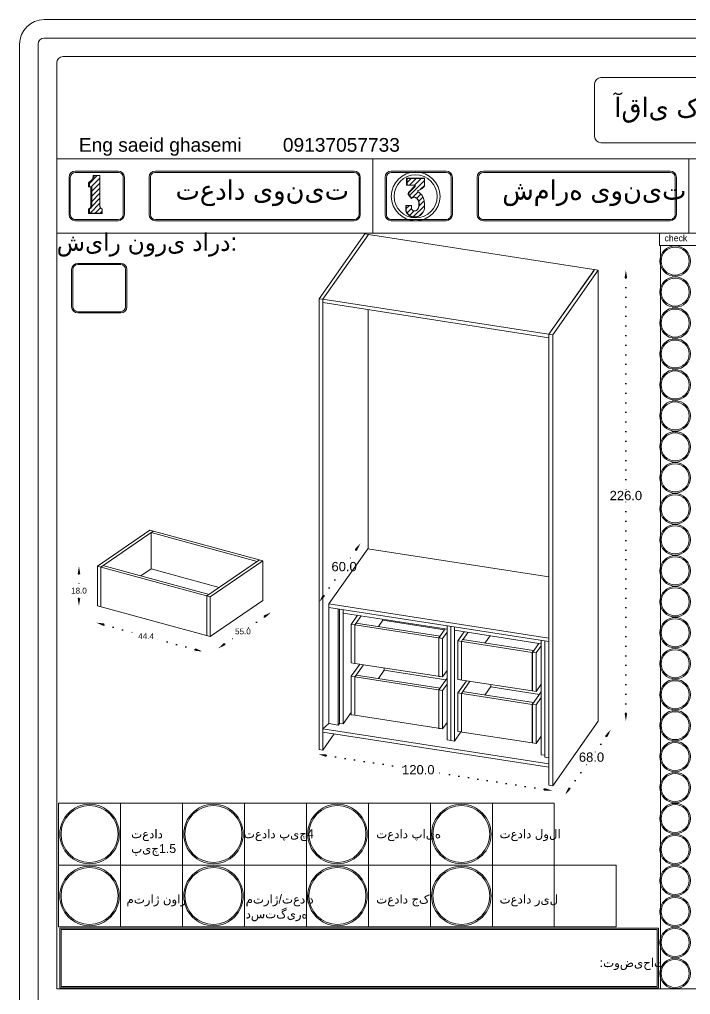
# Model space of a CAD drawing. Header units: inches. Extents: x 91 to 9019, y -381 to 2878.
# Drawn here: x 7640.2 to 7856.8, y 885.8 to 1200.6 of the extents above; entities that cross this region are included whole.
import ezdxf

# ---------------------------------------------------------------- set-up
doc = ezdxf.new("R2010")
doc.units = ezdxf.units.IN
doc.header["$MEASUREMENT"] = 0
doc.linetypes.add('ACAD_ISO07W100', pattern=[3, 0, -3])
doc.styles.get("Standard").update_dxf_attribs({"font": 'arial.ttf'})
doc.dimstyles.get("Standard").update_dxf_attribs({"dimtxt": 3, "dimasz": 2.5, "dimexe": 0.18, "dimexo": 0.0625, "dimgap": 0.09, "dimtad": 0, "dimtih": 1, "dimtoh": 1, "dimdec": 1, "dimzin": 0, "dimdsep": 46, "dimtxsty": 'Standard', "dimcen": 0.09, "dimse1": 1, "dimse2": 1, "dimadec": 0, "dimazin": 0, "dimtfac": 1, "dimtdec": 1, "dimtix": 1, "dimtofl": 0, "dimtmove": 0, "dimatfit": 3, "dimfxl": 1, "dimtolj": 1, "dimtzin": 0, "dimarcsym": 0})

# ---------------------------------------------------------------- blocks, each defined once
blk = doc.blocks.new('*D146')
at = {"color": 0, "linetype": 'ACAD_ISO07W100', "lineweight": -2, "transparency": 16777216}
for p, q in [((7829.641552575496, 969.188633257214), (7826.004700792562, 964.0253369177917)), ((7817.806369856524, 952.3860360504696), (7823.720132518775, 960.7818989914622))]:
    blk.add_line(p, q, dxfattribs=at)
at = {"color": 0, "transparency": 16777216}
for points in [[(7829.300906158542, 969.4285731032751), (7829.982198992449, 968.9486934111528), (7831.081191651861, 971.2325117589362)], [(7817.46572343957, 952.6259758965307), (7818.147016273478, 952.1460962044084), (7816.366730780159, 950.3421575487473)]]:
    blk.add_solid(points, dxfattribs=at)
at = {"layer": 'Defpoints', "color": 0, "transparency": 16777216}
for p in [(7827.040230782242, 974.0788282934395), (7812.32576991054, 953.1884740832506), (7816.366730780159, 950.3421575487473)]:
    blk.add_point(p, dxfattribs=at)
at = {"color": 0, "lineweight": 20, "transparency": 16777216, "insert": (7824.862416655669, 962.4036179546283), "char_height": 3, "attachment_point": 5}
blk.add_mtext('\\A1;68.0', dxfattribs=at)
blk = doc.blocks.new('*D147')
at = {"color": 0, "linetype": 'ACAD_ISO07W100', "lineweight": -2, "transparency": 16777216}
for p, q in [((7739.214867876146, 962.94807323072), (7763.960044854165, 959.1084504770088)), ((7809.61521189471, 952.0242975388796), (7773.970877050618, 957.5551045817974))]:
    blk.add_line(p, q, dxfattribs=at)
at = {"color": 0, "transparency": 16777216}
for points in [[(7739.278756056615, 963.3598127254338), (7739.150979695677, 962.5363337360056), (7736.744430907861, 963.3314023135333)], [(7809.679100075179, 952.4360370335935), (7809.551323714241, 951.6125580441653), (7812.085648862995, 951.6409684560665)]]:
    blk.add_solid(points, dxfattribs=at)
at = {"layer": 'Defpoints', "color": 0, "transparency": 16777216}
for p in [(7736.744430907861, 963.3314023135333), (7736.984551955406, 964.8789079407168), (7812.32576991054, 953.18847408325)]:
    blk.add_point(p, dxfattribs=at)
at = {"color": 0, "lineweight": 20, "transparency": 16777216, "insert": (7768.965460952392, 958.3317775294031), "char_height": 3, "attachment_point": 5}
blk.add_mtext('\\A1;120.0', dxfattribs=at)
blk = doc.blocks.new('*D148')
at = {"color": 0, "linetype": 'ACAD_ISO07W100', "lineweight": -2, "transparency": 16777216}
for p, q in [((7748.808267144133, 1029.31431962794), (7746.153046505195, 1025.544660641635)), ((7738.444530512333, 1014.600757842214), (7743.868478231408, 1022.301222715306))]:
    blk.add_line(p, q, dxfattribs=at)
at = {"color": 0, "transparency": 16777216}
for points in [[(7748.467620727179, 1029.554259474001), (7749.148913561088, 1029.074379781879), (7750.247906220498, 1031.358198129662)], [(7738.103884095378, 1014.840697688275), (7738.785176929287, 1014.360817996153), (7737.004891435967, 1012.556879340492)]]:
    blk.add_solid(points, dxfattribs=at)
at = {"layer": 'Defpoints', "color": 0, "transparency": 16777216}
for p in [(7752.640673685617, 1029.672813435544), (7737.004891435967, 1012.556879340492), (7739.397658901085, 1010.871494646374)]:
    blk.add_point(p, dxfattribs=at)
at = {"color": 0, "lineweight": 20, "transparency": 16777216, "insert": (7745.010762368302, 1023.92294167847), "char_height": 3, "attachment_point": 5}
blk.add_mtext('\\A1;60.0', dxfattribs=at)
blk = doc.blocks.new('*D149')
at = {"color": 0, "linetype": 'ACAD_ISO07W100', "lineweight": -2, "transparency": 16777216}
for p, q in [((7835.953020161778, 1117.147032619204), (7835.953020161778, 1048.484649419487)), ((7835.953020161778, 976.5788282934395), (7835.953020161778, 1045.241211493157))]:
    blk.add_line(p, q, dxfattribs=at)
at = {"color": 0, "transparency": 16777216}
for points in [[(7835.536353495111, 1117.147032619204), (7836.369686828445, 1117.147032619204), (7835.953020161778, 1119.647032619204)], [(7835.536353495111, 976.5788282934395), (7836.369686828445, 976.5788282934395), (7835.953020161778, 974.0788282934395)]]:
    blk.add_solid(points, dxfattribs=at)
at = {"layer": 'Defpoints', "color": 0, "transparency": 16777216}
for p in [(7827.040230782246, 1119.647032619204), (7835.953020161778, 1119.647032619204), (7827.040230782246, 974.0788282934395)]:
    blk.add_point(p, dxfattribs=at)
at = {"color": 0, "lineweight": 20, "transparency": 16777216, "insert": (7835.953020161776, 1046.862930456319), "char_height": 3, "attachment_point": 5}
blk.add_mtext('\\A1;226.0', dxfattribs=at)
blk = doc.blocks.new('*D144')
at = {"color": 0, "linetype": 'ACAD_ISO07W100', "lineweight": -2, "transparency": 16777216}
for p, q in [((7667.487551471318, 1005.164948445649), (7678.544012509883, 1002.16189350854)), ((7696.906013370502, 997.1745745872927), (7683.662194638124, 1000.77173963782))]:
    blk.add_line(p, q, dxfattribs=at)
at = {"color": 0, "transparency": 16777216}
for points in [[(7667.596765836249, 1005.567047107178), (7667.378337106386, 1004.762849784119), (7665.074959502141, 1005.820234635235)], [(7697.015227735434, 997.5766732488223), (7696.796799005571, 996.7724759257635), (7699.31860533968, 996.519288397707)]]:
    blk.add_solid(points, dxfattribs=at)
at = {"layer": 'Defpoints', "color": 0, "transparency": 16777216}
for p in [(7666.469354215678, 1010.954030435007, 7.738926908621245), (7700.713000053218, 1001.653084197479, 7.738926908620785), (7699.31860533968, 996.519288397707)]:
    blk.add_point(p, dxfattribs=at)
at = {"color": 0, "lineweight": 20, "transparency": 16777216, "insert": (7681.103103574003, 1001.46681657318), "char_height": 3, "attachment_point": 5}
blk.add_mtext('\\A1;{\\H0.625x;44.4}', dxfattribs=at)
blk = doc.blocks.new('*D145')
at = {"color": 0, "linetype": 'ACAD_ISO07W100', "lineweight": -2, "transparency": 16777216}
for p, q in [((7659.434108229874, 1021.567376111377), (7659.434108229874, 1017.218102051538)), ((7659.434108229874, 1013.744419908439), (7659.434108229874, 1015.123453347581))]:
    blk.add_line(p, q, dxfattribs=at)
at = {"color": 0, "transparency": 16777216}
for points in [[(7659.017441563207, 1021.567376111377), (7659.850774896541, 1021.567376111377), (7659.434108229874, 1024.067376111377)], [(7659.017441563207, 1013.744419908439), (7659.850774896541, 1013.744419908439), (7659.434108229874, 1011.244419908439)]]:
    blk.add_solid(points, dxfattribs=at)
at = {"layer": 'Defpoints', "color": 0, "transparency": 16777216}
for p in [(7665.400216299044, 1024.067376111377, 7.738926908621112), (7659.434108229874, 1011.244419908439), (7665.400216299044, 1011.244419908439, 7.738926908621218)]:
    blk.add_point(p, dxfattribs=at)
at = {"color": 0, "lineweight": 20, "transparency": 16777216, "insert": (7659.434108229872, 1016.170777699557), "char_height": 3, "attachment_point": 5}
blk.add_mtext('\\A1;{\\H0.625x;18.0}', dxfattribs=at)
blk = doc.blocks.new('*D150')
at = {"color": 0, "linetype": 'ACAD_ISO07W100', "lineweight": -2, "transparency": 16777216}
for p, q in [((7719.290254639893, 1007.747273856), (7713.883200323365, 1004.042828920872)), ((7706.460473632845, 998.9574199932249), (7710.825824788118, 1001.948180216916))]:
    blk.add_line(p, q, dxfattribs=at)
at = {"color": 0, "transparency": 16777216}
for points in [[(7719.054758350368, 1008.091007195569), (7719.525750929417, 1007.403540516432), (7721.352654677306, 1009.160251593149)], [(7706.22497734332, 999.3011533327935), (7706.695969922369, 998.6136866536563), (7704.398073595432, 997.5444422560768)]]:
    blk.add_solid(points, dxfattribs=at)
at = {"layer": 'Defpoints', "color": 0, "transparency": 16777216}
for p in [(7718.736719051732, 1012.978504061119, 7.738926908617035), (7701.782137969858, 1001.362694724047, 7.738926908621234), (7704.398073595432, 997.5444422560768)]:
    blk.add_point(p, dxfattribs=at)
at = {"color": 0, "lineweight": 20, "transparency": 16777216, "insert": (7712.354512555741, 1002.995504568895), "char_height": 3, "attachment_point": 5}
blk.add_mtext('\\A1;{\\H0.625x;55.0}', dxfattribs=at)

msp = doc.modelspace()

# ---------------------------------------------------------------- hatches: boundary and pattern name
at = {"lineweight": 20}
h = msp.add_hatch(dxfattribs=at)
h.set_pattern_fill('ANSI31', color=256, scale=9.218650827886592, angle=9.032775295356387e-13)
h.set_pattern_definition([(45.00000000000089, (6916.989172882735, 1689.214058360792), (-0.8148213142237116, 0.8148213142236859), [])])
h.paths.add_polyline_path([(7666.755488523238, 1139.463460818051), (7666.665003806011, 1139.50631448228), (7666.580235294849, 1139.559589430475), (7666.502377725901, 1139.622534800021), (7666.432528431778, 1139.694263432381), (7666.37167187564, 1139.773764376808), (7666.320665776071, 1139.859917138787), (7666.280229018303, 1139.951507472397), (7666.250931522172, 1140.047244494025), (7666.233186209611, 1140.145778876206), (7666.227243184891, 1140.245721865189), (7666.227243184891, 1150.171278074999), (7664.36458379235, 1150.171278074999), (7664.337109071366, 1149.939361329001), (7664.289617254446, 1149.710702708581), (7664.222466487463, 1149.487026576951), (7664.136163168609, 1149.270019723322), (7664.031358129541, 1149.061318642458), (7663.90884172732, 1148.862497193531), (7663.769537884145, 1148.67505473131), (7663.614497119881, 1148.500404799204), (7663.44488862986, 1148.339864469443), (7663.26199146772, 1148.194644410744), (7663.067184899803, 1148.06583975841), (7662.861938003804, 1147.954421855677), (7662.861938003804, 1146.548192001274), (7663.267405012717, 1146.548192001274), (7663.576106778775, 1146.526084305732), (7663.576106778775, 1140.285055612386), (7663.563161960745, 1140.188598231298), (7663.540147629803, 1140.094036424782), (7663.507318889282, 1140.002418367195), (7663.465039630748, 1139.914759602785), (7663.413778500431, 1139.832031788847), (7663.354103704511, 1139.755151925345), (7663.286676710795, 1139.684972190389), (7663.212244916656, 1139.622270494228), (7663.131633364475, 1139.567741856476), (7663.045735596421, 1139.521990702131), (7662.955503749956, 1139.485524161807), (7662.861938003804, 1139.458746450416), (7662.861938003804, 1138.030408900471), (7666.948442781551, 1138.030408900471), (7666.948442781551, 1139.411277886099), (7666.850414145592, 1139.431632421757)])
h = msp.add_hatch(dxfattribs=at)
h.set_pattern_fill('ANSI31', color=256, scale=9.218650827886592, angle=-1.272221872585407e-14)
h.set_pattern_definition([(44.99999999999999, (7056.355394322463, 1688.878731047378), (-0.8148213142236985, 0.814821314223699), [])])
h.paths.add_polyline_path([(7770.908326074509, 1149.256880147777), (7765.346157997666, 1149.256880147777), (7765.346157997666, 1147.102406476076), (7767.772090423915, 1147.102406476076), (7767.90376130208, 1147.064648743993), (7767.90376130208, 1146.699276843362), (7766.187490841762, 1144.966661330452), (7766.08061300865, 1144.84265921346), (7766.033867391651, 1144.775407852175), (7765.991890408276, 1144.705081248606), (7765.95488354222, 1144.632016960697), (7765.923024421309, 1144.5565656869), (7765.896465964907, 1144.479089582864), (7765.875335649925, 1144.399960523147), (7765.859734898938, 1144.319558316265), (7765.845394714167, 1144.156482397347), (7765.846724111282, 1144.074591427111), (7766.855227233852, 1142.899159973198), (7766.888160049818, 1142.930886521966), (7767.014289066036, 1143.022335504882), (7767.151901906635, 1143.095370779305), (7767.298328446815, 1143.148575229673), (7767.450727548095, 1143.180916521199), (7767.606142185395, 1143.191767130434), (7767.73943085769, 1143.192133390728), (7767.893330390702, 1143.181388561779), (7768.044243785512, 1143.149362558633), (7768.189242844453, 1143.096676787152), (7768.325514126697, 1143.024353518107), (7768.450413537924, 1142.933796051902), (7768.561517634112, 1142.826761490097), (7768.748993272878, 1142.595957306533), (7768.911411479653, 1142.346882995556), (7769.047005717423, 1142.082247606831), (7769.154301199314, 1141.804929439653), (7769.232130929061, 1141.517944737188), (7769.279648393821, 1141.224414880403), (7769.296336771237, 1140.927532438448), (7769.282014550646, 1140.630526444774), (7769.236837507276, 1140.336627276634), (7769.16129700795, 1140.049031519984), (7769.056214666772, 1139.770867201903), (7768.922733408835, 1139.505159768696), (7768.827765344916, 1139.308433140231), (7768.694942008889, 1139.135002286813), (7768.529762549507, 1138.992047588712), (7768.339065723013, 1138.885487653107), (7768.211680313311, 1138.842723490081), (7768.001310494726, 1138.776322782621), (7767.78185477541, 1138.753879481115), (7767.562399056093, 1138.776322782621), (7767.352029237506, 1138.842723490081), (7767.159455046122, 1138.950332482902), (7766.992649434259, 1139.094694535997), (7766.858518484086, 1139.269832774909), (7766.762615482173, 1139.468496130228), (7766.762615482173, 1140.575402830438), (7765.077268013984, 1140.575402830438), (7765.077268013984, 1138.774415967434), (7765.197475345391, 1138.493811060667), (7765.345877191335, 1138.227041856396), (7765.520902793699, 1137.976931971059), (7765.720699595448, 1137.746128690671), (7765.943152848981, 1137.537074950645), (7766.185907999677, 1137.351983478563), (7766.44639560765, 1137.192813373583), (7766.721858543965, 1137.061249370366), (7767.009381173452, 1136.958684007013), (7767.305920215215, 1136.886202885767), (7767.608336954217, 1136.844573182457), (7767.913430462985, 1136.834235526333), (7768.281033262449, 1136.864624560948), (7768.642762410093, 1136.936786429987), (7768.993886844918, 1137.049777327267), (7769.253164425628, 1137.167358983069), (7769.531633424495, 1137.3343513299), (7769.827122727526, 1137.561140734707), (7770.094785678552, 1137.820184952919), (7770.331121509779, 1138.108095941279), (7770.53303918129, 1138.42110810761), (7770.697897808805, 1138.755127561045), (7770.823541203833, 1139.105785656098), (7770.908326074509, 1139.468496130228), (7770.908326074509, 1141.353454127451), (7770.892785723904, 1141.716164219236), (7770.846278572858, 1142.076215879533), (7770.769145488847, 1142.430970161442), (7770.661951807727, 1142.777826944435), (7770.525483190178, 1143.114243991574), (7770.36073986332, 1143.437755582459), (7770.168929289691, 1143.745990585379), (7769.951457317321, 1144.036689836177), (7769.709917875781, 1144.307722696476), (7769.446081293693, 1144.557102669876), (7769.161881323368, 1144.783001961703), (7768.859400967643, 1144.983764875562), (7768.859400967643, 1145.352733775631), (7769.057635918241, 1145.418689839969), (7769.252371089123, 1145.494356948296), (7769.443131088109, 1145.579550380247), (7769.629450227304, 1145.67406215957), (7769.810873659943, 1145.777661561838), (7769.986958490784, 1145.890095677696), (7770.157274857303, 1146.011090030278), (7770.321406979091, 1146.140349245264), (7770.478954172865, 1146.277557771949), (7770.629531830628, 1146.422380653579), (7770.772772358584, 1146.574464345052), (7770.908326074509, 1146.733437576005)])

# ---------------------------------------------------------------- linework, layer by layer
for p, q in [((7754.24927591328, 1131.61825227313), (7754.24927591328, 1155.61825227313)), ((7856.24927591328, 1131.61825227313), (7856.24927591328, 1155.61825227313)), ((7856.24927591328, 1155.61825227313), (7856.24927591328, 1135.61825227313)), ((7656.24927591328, 1137.61825227313), (7656.24927591328, 1149.61825227313)), ((7672.095440757254, 1151.61825227313), (7658.24927591328, 1151.61825227313)), ((7674.095440757254, 1149.61825227313), (7674.095440757254, 1137.61825227313)), ((7682.095440757254, 1137.61825227313), (7682.095440757254, 1149.61825227313)), ((7748.24927591328, 1151.61825227313), (7684.095440757254, 1151.61825227313)), ((7750.24927591328, 1137.61825227313), (7750.24927591328, 1149.61825227313)), ((7765.189308123424, 1149.316219876494), (7765.189308123424, 1147.102406476076)), ((7765.346157997666, 1149.256880147777), (7765.346157997666, 1147.102406476076)), ((7787.957254274108, 1137.61825227313), (7787.957254274108, 1149.61825227313)), ((7850.24927591328, 1151.61825227313), (7789.957254274108, 1151.61825227313)), ((7852.24927591328, 1149.61825227313), (7852.24927591328, 1137.61825227313)), ((7662.861938003804, 1147.954421855677), (7662.861938003804, 1146.548192001274)), ((7765.189308123424, 1147.102406476076), (7765.346157997666, 1147.102406476076)), ((7765.346157997666, 1147.102406476076), (7767.772090423915, 1147.102406476076)), ((7767.772090423915, 1147.102406476076), (7767.90376130208, 1147.064648743993)), ((7767.90376130208, 1147.064648743993), (7767.90376130208, 1146.699276843362)), ((7662.861938003804, 1138.030408900471), (7666.948442781551, 1138.030408900471)), ((7768.211680313311, 1138.842723490081), (7768.001310494726, 1138.776322782621)), ((7658.24927591328, 1135.61825227313), (7672.095440757254, 1135.61825227313)), ((7748.24927591328, 1135.61825227313), (7684.095440757254, 1135.61825227313)), ((7850.24927591328, 1135.61825227313), (7789.957254274108, 1135.61825227313)), ((8060.24927591328, 1131.582094789916), (7652.24927591328, 1131.582094789916)), ((7846.854539071175, 1131.582094789916), (7846.854539071175, 1127.582094789916)), ((7846.854539071175, 1127.582094789916), (8060.24927591328, 1127.582094789916)), ((7847.120538889832, 887.5820947899119), (7847.120538889829, 1127.582094789916)), ((7718.736719051733, 1012.97850406112, 7.738926908617035), (7718.736719051733, 1025.801460264079, 7.738926908620225)), ((7757.512586275232, 1006.600309800956), (7757.512586275232, 1006.956829860104)), ((7812.32576991054, 953.1884740832502), (7811.1388680375, 953.3726415047313)), ((7652.854539071175, 947.5820947899147), (7812.854539071177, 947.5820947899147)), ((7652.854539071175, 947.5820947899147), (7652.854539071175, 907.5820947899119)), ((7672.854539071175, 947.5820947899147), (7672.854539071175, 907.5820947899119)), ((7692.854539071175, 947.5820947899147), (7692.854539071175, 907.5820947899119)), ((7712.854539071175, 947.5820947899147), (7712.854539071175, 907.5820947899119)), ((7732.854539071175, 947.5820947899147), (7732.854539071175, 907.5820947899119)), ((7752.854539071175, 947.5820947899147), (7752.854539071175, 907.5820947899128)), ((7772.854539071175, 947.5820947899147), (7772.854539071175, 907.5820947899128)), ((7792.854539071175, 947.5820947899147), (7792.854539071175, 907.5820947899128)), ((7812.854539071175, 947.5820947899147), (7812.854539071175, 907.5820947899128)), ((7652.854539071175, 927.5820947899128), (7812.854539071175, 927.5820947899138)), ((7812.854539071175, 927.5820947899138), (7832.854539071175, 927.5820947899138)), ((7832.854539071175, 927.5820947899138), (7832.854539071175, 907.5820947899128)), ((7652.854539071175, 907.5820947899119), (7832.854539071175, 907.5820947899128)), ((7846.854539071175, 887.5820947899128), (7958.854539071179, 887.5820947899128))]:
    msp.add_line(p, q, dxfattribs=at)
at = {"linetype": 'Continuous', "lineweight": 20, "extrusion": (4.440892098500626e-16, 0.8830105530860892, 0.4693531326608986)}
for p, q in [((7736.984551955406, 1110.447112266481), (7751.699012827108, 1131.337466476671)), ((7752.885914700148, 1131.153299055189), (7738.171453828445, 1110.262944845)), ((7752.640673685619, 1130.805126485019), (7738.171453828445, 1110.262944845)), ((7751.699012827108, 1131.337466476671), (7752.885914700148, 1131.153299055189)), ((7752.640673685619, 1130.805126485019), (7752.885914700148, 1131.153299055189)), ((7752.885914700148, 1131.153299055188), (7827.040230782242, 1119.647032619203)), ((7811.1388680375, 1098.940845830496), (7825.853328909203, 1119.831200040685)), ((7825.608087894676, 1119.483027470515), (7811.1388680375, 1098.940845830495)), ((7827.040230782242, 1119.647032619203), (7812.32576991054, 1098.756678409014)), ((7825.853328909203, 1119.831200040685), (7825.608087894676, 1119.483027470515)), ((7825.853328909203, 1119.831200040685), (7827.040230782242, 1119.647032619203)), ((7827.040230782242, 1119.647032619203), (7827.040230782242, 974.0788282934391)), ((7738.171453828445, 1110.262944845), (7736.984551955406, 1110.447112266481)), ((7736.984551955406, 1110.447112266481), (7736.984551955406, 964.878907940717)), ((7738.171453828445, 964.6947405192359), (7738.171453828443, 1110.262944845)), ((7812.32576991054, 1098.756678409015), (7738.171453828445, 1110.262944844999)), ((7738.171453828445, 1110.262944845), (7738.171453828445, 1109.159110120255)), ((7738.171453828443, 1109.159110120254), (7811.1388680375, 1097.837011105751)), ((7752.80792501653, 1029.646861630215), (7752.80792501653, 1106.888019965686)), ((7812.32576991054, 1098.756678409014), (7811.1388680375, 1098.940845830495)), ((7811.1388680375, 1098.940845830496), (7811.1388680375, 953.3726415047313)), ((7811.1388680375, 1098.940845830496), (7811.1388680375, 1097.83701110575)), ((7812.32576991054, 953.1884740832502), (7812.32576991054, 1098.756678409014)), ((7740.098558670159, 1011.866573200015), (7752.640673685617, 1029.672813435544)), ((7811.1388680375, 1020.595852770279), (7752.640673685617, 1029.672813435544)), ((7811.1388680375, 1013.459116564768), (7811.1388680375, 1013.944990069465)), ((7812.32576991054, 1013.76082264798), (7812.32576991054, 962.0185699255521)), ((7740.098558670159, 1011.866573200015), (7740.098558670159, 973.2258142286382)), ((7811.1388680375, 1000.843496318415), (7740.098558670159, 1011.866573200015)), ((7811.1388680375, 999.7396615936705), (7740.098558670159, 1010.76273847527)), ((7743.106727254331, 1010.295971454244), (7743.106727254331, 972.7590472076126)), ((7743.499112877576, 973.3161233198844), (7743.499112877577, 1010.235086346468)), ((7744.686014750615, 1010.050918924987), (7744.686014750616, 973.1319558984032)), ((7744.686014750617, 1008.947084200243), (7778.235646949886, 1003.741304856438)), ((7749.367840611514, 1008.220621620469), (7747.305754855561, 1005.293045664459)), ((7748.9095664533, 1005.700771612267), (7750.554742484554, 1008.036454198987)), ((7748.451008467984, 1005.11534065823), (7747.305754855561, 1005.293045664459)), ((7747.305754855561, 1005.293045664459), (7747.305754855561, 992.8749050110769)), ((7748.867918192684, 1005.707234027519), (7748.451008467984, 1005.11534065823)), ((7748.867918192684, 1005.707234027519), (7748.451008467984, 1005.11534065823)), ((7748.451008467984, 1005.115340658229), (7776.781464885144, 1000.719402606181)), ((7748.451008467984, 1005.11534065823), (7748.451008467984, 992.6972000048468)), ((7748.451008467984, 992.6972000048468), (7748.451008467984, 1005.11534065823)), ((7748.867918192684, 1005.707234027519), (7748.9095664533, 1005.700771612267)), ((7776.011472736804, 1001.495463396951), (7748.9095664533, 1005.700771612267)), ((7757.512586275232, 1006.600309800956), (7756.093789086322, 1004.586020858454)), ((7757.51258627523, 1006.600309800951), (7777.430269925711, 1003.509752339454)), ((7778.235646949886, 967.9521162378064), (7778.235646949885, 1004.845139581183)), ((7779.422548822926, 1004.660972159701), (7779.422548822926, 967.7679488163253)), ((7780.609450695964, 1004.47680473822), (7780.609450695963, 967.5837813948424)), ((7775.594563012104, 1003.79459257482), (7775.570587220078, 1003.760553761419)), ((7775.570587220076, 1000.869531214261), (7775.987496944776, 1001.46142458355)), ((7775.594563012104, 1000.903570027662), (7777.656648768056, 1003.831145983672)), ((7776.781464885144, 1000.719402606181), (7778.238111808563, 1002.787427418964)), ((7779.422548822926, 967.7679488163244), (7779.422548822926, 1003.557137434957)), ((7780.609450695964, 1003.372970013476), (7808.616701557294, 999.0271826395724)), ((7783.781818869968, 1002.880724715134), (7781.707745218, 999.9361293524212)), ((7783.311556815737, 1000.343855300228), (7784.968720743005, 1002.696557293653)), ((7792.111295115415, 1001.588268955091), (7790.454131188148, 999.23556696167)), ((7775.570587220078, 988.4513905608787), (7775.570587220076, 1000.869531214261)), ((7776.781464885144, 1000.719402606181), (7775.594563012104, 1000.903570027662)), ((7775.594563012104, 1000.903570027662), (7775.594563012104, 988.4854293742796)), ((7776.781464885144, 988.3012619527985), (7776.781464885144, 1000.719402606181)), ((7781.707745218, 999.9361293524239), (7805.758890070952, 996.2041971414628)), ((7782.852998830424, 999.7584243461915), (7781.707745218, 999.9361293524212)), ((7781.707745218, 999.9361293524212), (7781.707745217998, 987.5179886990386)), ((7783.269908555121, 1000.35031771548), (7782.852998830424, 999.7584243461915)), ((7783.269908555121, 1000.35031771548), (7782.852998830424, 999.7584243461915)), ((7782.852998830424, 999.7584243461915), (7782.852998830424, 987.3402836928085)), ((7782.852998830424, 987.3402836928085), (7782.852998830424, 999.7584243461915)), ((7806.175799795652, 996.7960905107511), (7783.269908555123, 1000.350317715483)), ((7783.269908555121, 1000.35031771548), (7783.311556815737, 1000.343855300228)), ((7805.782865862981, 996.2382359548637), (7807.83296372292, 999.1487925041733)), ((7808.616701557294, 998.392246682562), (7806.969767736018, 996.0540685333826)), ((7808.616701557295, 1000.131017364318), (7808.616701557294, 963.2120543376946)), ((7809.803603430333, 962.4099256961999), (7809.803603430333, 999.9468499428363)), ((7805.758890070952, 996.2041971414628), (7806.175799795652, 996.7960905107511)), ((7805.758890070954, 983.7860564880802), (7805.758890070952, 996.2041971414628)), ((7806.969767736018, 996.0540685333826), (7805.782865862981, 996.2382359548637)), ((7805.782865862981, 996.2382359548637), (7805.782865862981, 983.8200953014812)), ((7806.969767736018, 983.63592788), (7806.969767736018, 996.0540685333826)), ((7747.305754855561, 992.8749050110769), (7748.451008467984, 992.6972000048468)), ((7750.06970267651, 992.4460328735763), (7747.305754855561, 988.5220121770949)), ((7748.451008467984, 992.6972000048454), (7776.781464885144, 988.3012619527981)), ((7748.909566453298, 988.9297381249021), (7751.25660454955, 992.2618654520948)), ((7748.451008467984, 988.3443071708652), (7747.305754855561, 988.5220121770949)), ((7747.305754855561, 988.5220121770949), (7747.305754855561, 976.1038715237123)), ((7748.867918192684, 988.936200540154), (7748.451008467984, 988.3443071708652)), ((7748.867918192684, 988.936200540154), (7748.451008467984, 988.3443071708652)), ((7748.867918192684, 988.936200540154), (7748.909566453298, 988.9297381249021)), ((7776.011472736804, 984.7244299095869), (7748.909566453298, 988.9297381249021)), ((7757.958411579968, 990.4622215919148), (7756.093789086322, 987.814987371089)), ((7757.958411579968, 990.4622215919148), (7757.958411579968, 991.2219694437604)), ((7777.876095230449, 987.3716641304122), (7757.958411579968, 990.4622215919144)), ((7776.80544067717, 988.3353007661995), (7778.238111808563, 990.3692867655827)), ((7748.451008467984, 975.9261665174822), (7748.451008467984, 988.3443071708652)), ((7748.451008467984, 988.3443071708652), (7776.781464885144, 983.9483691188166)), ((7748.451008467984, 988.3443071708652), (7748.451008467984, 975.9261665174822)), ((7775.594563012104, 988.4854293742796), (7775.570587220078, 988.4513905608787)), ((7775.594563012104, 988.4854293742796), (7776.781464885144, 988.3012619527985)), ((7775.803017874454, 984.4284832249418), (7778.238111808563, 987.8856248261318)), ((7776.80544067717, 983.9824079322175), (7778.238111808563, 986.0163939316003)), ((7781.707745217998, 987.5179886990409), (7805.758890070954, 983.7860564880802)), ((7781.707745217998, 987.5179886990386), (7782.852998830424, 987.3402836928085)), ((7784.47169303895, 987.089116561538), (7781.707745217998, 983.1650958650566)), ((7782.166303203312, 983.7505268190948), (7784.513341299566, 987.0826541462875)), ((7785.616946651371, 986.9114115553111), (7782.852998830424, 982.987390858827)), ((7792.360401942409, 985.1053052798793), (7792.360401942409, 985.8650531317248)), ((7806.969767736018, 983.63592788), (7808.616701557294, 985.9741060291794)), ((7775.570587220078, 984.0984977268968), (7775.987496944776, 984.6903910961851)), ((7775.570587220076, 971.6803570735142), (7775.570587220078, 984.0984977268968)), ((7776.781464885144, 983.9483691188166), (7775.594563012104, 984.1325365402977)), ((7775.594563012104, 984.1325365402977), (7775.594563012104, 971.7143958869151)), ((7776.781464885144, 971.530228465434), (7776.781464885144, 983.9483691188166)), ((7781.707745217998, 983.1650958650598), (7805.758890070954, 979.4331636540983)), ((7782.852998830424, 982.987390858827), (7781.707745217998, 983.1650958650566)), ((7781.707745217998, 983.1650958650566), (7781.707745218, 970.746955211674)), ((7782.166303203314, 983.7505268190966), (7782.1246549427, 983.7569892343486)), ((7783.269908555121, 983.5792842281157), (7782.852998830424, 982.987390858827)), ((7782.852998830424, 970.569250205444), (7782.852998830424, 982.987390858827)), ((7782.852998830424, 982.987390858827), (7782.852998830424, 970.569250205444)), ((7806.175799795652, 980.025057023387), (7783.269908555123, 983.5792842281185)), ((7783.269908555121, 983.5792842281157), (7783.311556815735, 983.5728218128638)), ((7792.360401942409, 985.1708963933611), (7790.454131188146, 982.4645334743027)), ((7808.040422289299, 982.6722912442124), (7792.360401942409, 985.1053052798788)), ((7805.782865862981, 983.8200953014812), (7805.758890070954, 983.7860564880802)), ((7805.782865862981, 983.8200953014812), (7806.969767736018, 983.63592788)), ((7805.782865862981, 979.4672024674992), (7808.616701557294, 983.490444089728)), ((7805.758890070954, 979.4331636540983), (7806.175799795652, 980.0250570233866)), ((7805.758890070952, 967.0150230007157), (7805.758890070954, 979.4331636540983)), ((7806.969767736018, 979.2830350460181), (7805.782865862981, 979.4672024674992)), ((7805.782865862981, 979.4672024674992), (7805.782865862981, 967.0490618141166)), ((7808.616701557294, 981.6212131951975), (7806.969767736018, 979.2830350460181)), ((7806.969767736018, 966.8648943926355), (7806.969767736018, 979.2830350460181)), ((7744.686014750616, 973.1319558984028), (7747.305754855561, 976.8512426060934)), ((7747.305754855561, 976.1038715237123), (7748.451008467984, 975.9261665174822)), ((7748.451008467984, 975.9261665174809), (7776.781464885144, 971.5302284654331)), ((7740.098558670159, 973.2258142286382), (7738.171453828445, 971.5937075488928)), ((7743.106727254331, 972.7590472076126), (7740.098558670159, 973.2258142286382)), ((7743.499112877576, 973.3161233198844), (7743.106727254331, 972.7590472076126)), ((7744.686014750616, 973.1319558984023), (7743.499112877576, 973.3161233198844)), ((7776.80544067717, 971.5642672788349), (7778.238111808561, 973.5982532782177)), ((7827.040230782242, 974.0788282934391), (7812.32576991054, 953.1884740832502)), ((7811.1388680375, 960.2716085343877), (7738.171453828445, 971.5937075488923)), ((7738.171453828445, 971.5937075488928), (7738.171453828445, 970.4898728241478)), ((7738.171453828445, 970.4898728241469), (7811.1388680375, 959.1677738096432)), ((7738.171453828445, 964.6947405192359), (7741.85117761609, 969.9189029258532)), ((7775.594563012104, 971.7143958869151), (7775.570587220076, 971.6803570735142)), ((7775.594563012104, 971.7143958869151), (7776.781464885144, 971.530228465434)), ((7780.609450695963, 967.5837813948428), (7782.726175285567, 970.5889289723018)), ((7781.707745218, 970.7469552116759), (7805.758890070952, 967.0150230007157)), ((7781.707745218, 970.746955211674), (7782.852998830424, 970.569250205444)), ((7780.609450695963, 967.5837813948424), (7778.238111808561, 967.9517337742868)), ((7805.782865862981, 967.0490618141166), (7805.758890070952, 967.0150230007157)), ((7805.782865862981, 967.0490618141166), (7806.969767736018, 966.8648943926355)), ((7806.969767736018, 966.8648943926355), (7808.616701557294, 969.2030725418153)), ((7736.984551955406, 964.878907940717), (7738.171453828445, 964.6947405192359)), ((7809.803603430333, 963.0278869162125), (7808.616701557294, 963.2120543376946)), ((7811.1388680375, 962.2027373470332), (7809.803603430333, 962.4099256961999))]:
    msp.add_line(p, q, dxfattribs=at)
at = {"linetype": 'Continuous', "lineweight": 20, "extrusion": (1.110223024625156e-16, 0.9021728099810551, 0.4313748033101692)}
for p, q in [((7682.354797380916, 1035.683185448468, 7.738926908620956), (7665.400216299042, 1024.067376111377, 7.738926908621111)), ((7666.46935421568, 1023.776986637945, 7.738926908621202), (7683.423935297555, 1035.392795975036, 7.73892690862068)), ((7718.736719051733, 1025.801460264079, 7.738926908620225), (7682.354797380916, 1035.683185448468, 7.738926908620238)), ((7682.708689962976, 1023.219633995337, 7.738926908621293), (7682.708689962976, 1034.902771869129, 7.738926908620877)), ((7716.95233580053, 1025.601825631597, 7.738926908620537), (7682.708689962976, 1034.902771869129, 7.738926908620317)), ((7665.400216299042, 1024.067376111377, 7.738926908621229), (7701.782137969858, 1014.185650926986, 7.738926908621245)), ((7665.40021629904, 1024.067376111377, 7.738926908621229), (7665.40021629904, 1011.244419908438, 7.738926908621218)), ((7666.469354215678, 1010.954030435007, 7.738926908621245), (7666.469354215678, 1023.776986637945, 7.738926908621267)), ((7701.428245387795, 1014.966064506326, 7.738926908621035), (7667.184599550255, 1024.267010743853, 7.738926908621027)), ((7682.708689962976, 1023.219633995338, 7.738926908621089), (7679.396204593057, 1020.950206145539, 7.738926908621178)), ((7704.740730757718, 1017.235492356124, 7.73892690862105), (7682.708689962976, 1023.219633995338, 7.738926908620908)), ((7717.667581135109, 1026.091849737506, 7.738926908621373), (7700.71300005322, 1014.476040400419, 7.738926908620742)), ((7701.782137969858, 1014.185650926986, 7.738926908621245), (7718.736719051733, 1025.801460264079, 7.738926908620925)), ((7700.713000053218, 1001.653084197479, 7.738926908620785), (7700.713000053218, 1014.476040400419, 7.738926908620806)), ((7701.782137969856, 1001.362694724047, 7.738926908621288), (7701.782137969856, 1014.185650926987, 7.73892690862131)), ((7665.40021629904, 1011.244419908438, 7.738926908621218), (7701.782137969856, 1001.362694724047, 7.738926908621234)), ((7718.736719051733, 1012.97850406112, 7.738926908617799), (7701.782137969856, 1001.362694724047, 7.738926908621254))]:
    msp.add_line(p, q, dxfattribs=at)
at = {"lineweight": 20}
for points in [[(7648.24927591328, 594.5840999802058), (8064.24927591328, 594.5840999802058, 0.4142135623730951), (8072.24927591328, 602.5840999802058), (8072.24927591328, 1192.584099980206, 0.4142135623730951), (8064.24927591328, 1200.584099980206), (7648.24927591328, 1200.584099980206, 0.4142135623730951), (7640.24927591328, 1192.584099980206), (7640.24927591328, 602.5840999802058, 0.4142135623730951)], [(7648.24927591328, 600.5840999802058), (8064.24927591328, 600.5840999802058, 0.414213562373095), (8066.24927591328, 602.5840999802058), (8066.24927591328, 1192.584099980206, 0.414213562373095), (8064.24927591328, 1194.584099980206), (7648.24927591328, 1194.584099980206, 0.414213562373095), (7646.24927591328, 1192.584099980206), (7646.24927591328, 602.5840999802058, 0.414213562373095)], [(7931.098987167388, 1179.83036687506, 0.4142135623730951), (7929.098987167388, 1181.83036687506), (7827.857192544288, 1181.83036687506, 0.4142135623730951), (7825.857192544288, 1179.83036687506), (7825.857192544288, 1162.79286687506, 0.4142135623730951), (7827.857192544288, 1160.79286687506), (7929.098987167388, 1160.79286687506, 0.4142135623730951), (7931.098987167388, 1162.79286687506)], [(7674.095440757254, 1149.61825227313, 0.4142135623730951), (7672.095440757254, 1151.61825227313), (7658.24927591328, 1151.61825227313, 0.4142135623730951), (7656.24927591328, 1149.61825227313), (7656.24927591328, 1137.61825227313, 0.4142135623730951), (7658.24927591328, 1135.61825227313), (7672.095440757254, 1135.61825227313, 0.4142135623730951), (7674.095440757254, 1137.61825227313)], [(7673.695440757256, 1149.61825227313, 0.4142135623730827), (7672.095440757254, 1151.21825227313), (7658.24927591328, 1151.21825227313, 0.4142135623730827), (7656.649275913282, 1149.61825227313), (7656.649275913282, 1137.61825227313, 0.4142135623730827), (7658.24927591328, 1136.018252273129), (7672.095440757254, 1136.018252273129, 0.4142135623730827), (7673.695440757256, 1137.61825227313)], [(7750.24927591328, 1149.61825227313, 0.4142135623730951), (7748.24927591328, 1151.61825227313), (7684.095440757254, 1151.61825227313, 0.4142135623730951), (7682.095440757254, 1149.61825227313), (7682.095440757254, 1137.61825227313, 0.4142135623730951), (7684.095440757254, 1135.61825227313), (7748.24927591328, 1135.61825227313, 0.4142135623730951), (7750.24927591328, 1137.61825227313)], [(7749.849275913282, 1149.61825227313, 0.4142135623730827), (7748.24927591328, 1151.21825227313), (7684.095440757254, 1151.21825227313, 0.4142135623730827), (7682.495440757255, 1149.61825227313), (7682.495440757255, 1137.61825227313, 0.4142135623730827), (7684.095440757254, 1136.018252273129), (7748.24927591328, 1136.018252273129, 0.4142135623730827), (7749.849275913282, 1137.61825227313)], [(7779.957254274108, 1149.61825227313, 0.4142135623730951), (7777.957254274108, 1151.61825227313), (7760.24927591328, 1151.61825227313, 0.4142135623730951), (7758.24927591328, 1149.61825227313), (7758.24927591328, 1137.61825227313, 0.4142135623730909), (7760.24927591328, 1135.61825227313), (7777.957254274108, 1135.61825227313, 0.4142135623730992), (7779.957254274108, 1137.61825227313)], [(7779.55725427411, 1149.61825227313, 0.4142135623730827), (7777.957254274108, 1151.21825227313), (7760.24927591328, 1151.21825227313, 0.4142135623730827), (7758.649275913282, 1149.61825227313), (7758.649275913282, 1137.61825227313, 0.4142135623730827), (7760.24927591328, 1136.018252273129), (7777.957254274108, 1136.018252273129, 0.4142135623731034), (7779.55725427411, 1137.61825227313)], [(7852.24927591328, 1149.61825227313, 0.4142135623730951), (7850.24927591328, 1151.61825227313), (7789.957254274108, 1151.61825227313, 0.4142135623730951), (7787.957254274108, 1149.61825227313), (7787.957254274108, 1137.61825227313, 0.4142135623730971), (7789.957254274108, 1135.61825227313), (7850.24927591328, 1135.61825227313, 0.4142135623730929), (7852.24927591328, 1137.61825227313)], [(7851.849275913282, 1149.61825227313, 0.4142135623730827), (7850.24927591328, 1151.21825227313), (7789.957254274108, 1151.21825227313, 0.4142135623730827), (7788.357254274109, 1149.61825227313), (7788.357254274109, 1137.61825227313, 0.4142135623730827), (7789.957254274108, 1136.018252273129), (7850.24927591328, 1136.018252273129, 0.4142135623730827), (7851.849275913282, 1137.61825227313)], [(7674.910088486637, 1119.847184833449, 0.4142135623730951), (7672.910088486637, 1121.847184833449), (7659.063923642663, 1121.847184833449, 0.4142135623730951), (7657.063923642663, 1119.847184833449), (7657.063923642663, 1107.847184833448, 0.4142135623730951), (7659.063923642663, 1105.847184833448), (7672.910088486637, 1105.847184833448, 0.4142135623730951), (7674.910088486637, 1107.847184833448)], [(7674.910088486637, 1119.847184833449, 0.4142135623730951), (7672.910088486637, 1121.847184833449), (7659.063923642663, 1121.847184833449, 0.4142135623730951), (7657.063923642663, 1119.847184833449), (7657.063923642663, 1107.847184833448, 0.4142135623730951), (7659.063923642663, 1105.847184833448), (7672.910088486637, 1105.847184833448, 0.4142135623730951), (7674.910088486637, 1107.847184833448)], [(7674.510088486639, 1119.847184833449, 0.4142135623730827), (7672.910088486637, 1121.447184833449), (7659.063923642663, 1121.447184833449, 0.4142135623730827), (7657.463923642665, 1119.847184833449), (7657.463923642665, 1107.847184833448, 0.4142135623730827), (7659.063923642663, 1106.247184833448), (7672.910088486637, 1106.247184833448, 0.4142135623730827), (7674.510088486639, 1107.847184833448)], [(7674.510088486639, 1119.847184833449, 0.4142135623730827), (7672.910088486637, 1121.447184833449), (7659.063923642663, 1121.447184833449, 0.4142135623730827), (7657.463923642665, 1119.847184833449), (7657.463923642665, 1107.847184833448, 0.4142135623730827), (7659.063923642663, 1106.247184833448), (7672.910088486637, 1106.247184833448, 0.4142135623730827), (7674.510088486639, 1107.847184833448)]]:
    msp.add_lwpolyline(points, format="xyb", close=True, dxfattribs=at)
for points in [[(8060.24927591328, 1155.61825227313), (8060.24927591328, 1186.584099980206, 0.414213562373095), (8058.24927591328, 1188.584099980206), (7654.24927591328, 1188.584099980206, 0.414213562373095), (7652.24927591328, 1186.584099980206), (7652.24927591328, 1155.61825227313)], [(7931.098987167388, 1179.83036687506, 0.4142135623730951), (7929.098987167388, 1181.83036687506), (7827.857192544288, 1181.83036687506, 0.414213562373095), (7825.857192544288, 1179.83036687506), (7825.857192544288, 1162.79286687506, 0.414213562373095), (7827.857192544288, 1160.79286687506), (7929.098987167388, 1160.79286687506, 0.414213562373095), (7931.098987167388, 1162.79286687506), (7931.098987167388, 1179.83036687506)]]:
    msp.add_lwpolyline(points, format="xyb", dxfattribs=at)
for points in [[(7652.24927591328, 1155.61825227313), (8060.24927591328, 1155.61825227313), (8060.24927591328, 1131.582094789916), (7652.24927591328, 1131.582094789916)], [(7765.346157997666, 1149.256880147777), (7770.908326074509, 1149.256880147777), (7770.908326074509, 1149.316219876494), (7765.189308123424, 1149.316219876494)], [(7767.893330390702, 1143.181388561779), (7767.73943085769, 1143.192133390728), (7767.606142185395, 1143.191767130434), (7767.761556822697, 1143.180916521199), (7767.913955923975, 1143.148575229673), (7768.060382464154, 1143.095370779305), (7768.197995304755, 1143.022335504882), (7768.324124320971, 1142.930886521966), (7768.436322210552, 1142.822798230363), (7768.625643502383, 1142.589721834521), (7768.789660677764, 1142.338195446207), (7768.926589808548, 1142.070954785038), (7769.034941588931, 1141.790906486478), (7769.113537533854, 1141.501096487892), (7769.161522796748, 1141.204676899496), (7769.17837546727, 1140.904871720531), (7769.163912247825, 1140.604941773506), (7769.118290447209, 1140.308149237975), (7769.04200626964, 1140.017722169519), (7768.93588941781, 1139.736819389901), (7768.801094068644, 1139.468496130228), (7768.70519106673, 1139.269832774909), (7768.571060116558, 1139.094694535997), (7768.404254504695, 1138.950332482902), (7768.211680313311, 1138.842723490081), (7768.339065723013, 1138.885487653107), (7768.529762549507, 1138.992047588712), (7768.694942008889, 1139.135002286813), (7768.827765344916, 1139.308433140231), (7768.922733408835, 1139.505159768696), (7769.056214666772, 1139.770867201903), (7769.16129700795, 1140.049031519984), (7769.236837507276, 1140.336627276634), (7769.282014550646, 1140.630526444774), (7769.296336771237, 1140.927532438448), (7769.279648393821, 1141.224414880403), (7769.232130929061, 1141.517944737188), (7769.154301199314, 1141.804929439653), (7769.047005717423, 1142.082247606831), (7768.911411479653, 1142.346882995556), (7768.748993272878, 1142.595957306533), (7768.561517634112, 1142.826761490097), (7768.450413537924, 1142.933796051902), (7768.325514126697, 1143.024353518107), (7768.189242844453, 1143.096676787152), (7768.044243785512, 1143.149362558633)], [(7652.24927591328, 1131.582094789916), (8060.24927591328, 1131.582094789916), (8060.24927591328, 887.5820947899138), (7652.24927591328, 887.5820947899138)], [(7846.454539071177, 907.1820947899123), (7653.254539071177, 907.1820947899114), (7653.254539071177, 887.9820947899125), (7846.454539071177, 887.9820947899125)], [(7846.054539071176, 906.7820947899127), (7653.654539071174, 906.7820947899118), (7653.654539071174, 888.3820947899121), (7846.054539071176, 888.3820947899121)]]:
    msp.add_lwpolyline(points, close=True, dxfattribs=at)
for points in [[(7662.546205416056, 1137.968878692779), (7666.948442781551, 1137.968878692779), (7666.948442781551, 1138.030408900471), (7666.948442781551, 1139.4112778861), (7666.850414145592, 1139.431632421757), (7666.755488523238, 1139.463460818051), (7666.665003806011, 1139.50631448228), (7666.580235294849, 1139.559589430476), (7666.502377725901, 1139.622534800022), (7666.432528431778, 1139.694263432381), (7666.37167187564, 1139.773764376809), (7666.320665776071, 1139.859917138787), (7666.280229018303, 1139.951507472398), (7666.250931522172, 1140.047244494025), (7666.233186209611, 1140.145778876206), (7666.227243184891, 1140.24572186519), (7666.227243184891, 1150.171278074999), (7666.227243184891, 1150.229271836004), (7664.063644394912, 1150.229271836004), (7664.035899191837, 1149.995071924815), (7663.987939829276, 1149.764162214675), (7663.920127978967, 1149.538284044743), (7663.83297502447, 1149.319140810265), (7663.727138204729, 1149.108385116911), (7663.603415657672, 1148.907606318119), (7663.462740401301, 1148.718318529449), (7663.306173297602, 1148.541949210312), (7663.134895052346, 1148.379828399196), (7662.950197311155, 1148.233178683568), (7662.753472918921, 1148.103105980075), (7662.546205416056, 1147.990591194595), (7662.546205416056, 1146.548192001274), (7662.861938003804, 1146.548192001274), (7663.267405012717, 1146.548192001274), (7663.267405012717, 1140.24572186519), (7663.254332756034, 1140.148314884133), (7663.231091854483, 1140.052822139127), (7663.197939922818, 1139.96030212356), (7663.155244435042, 1139.871780379469), (7663.103478651094, 1139.788238129883), (7663.043216371003, 1139.710601402415), (7662.975125574572, 1139.639730764664), (7662.89996101713, 1139.576411785221), (7662.818555863396, 1139.521346326002), (7662.73181245225, 1139.475144762428), (7662.640692294721, 1139.438319217689), (7662.546205416056, 1139.4112778861), (7662.546205416056, 1137.968878692779), (7662.861938003804, 1138.030408900471), (7662.861938003804, 1139.458746450416), (7662.955503749956, 1139.485524161807), (7663.045735596421, 1139.521990702132), (7663.131633364475, 1139.567741856476), (7663.212244916656, 1139.622270494228), (7663.286676710795, 1139.684972190389), (7663.354103704511, 1139.755151925346), (7663.413778500431, 1139.832031788847), (7663.465039630748, 1139.914759602786), (7663.507318889282, 1140.002418367195), (7663.540147629803, 1140.094036424782), (7663.563161960745, 1140.188598231298), (7663.576106778775, 1140.285055612386), (7663.576106778775, 1146.526084305732), (7663.267405012717, 1146.548192001274)], [(7662.546205416056, 1147.990591194595), (7662.861938003804, 1147.954421855677), (7663.067184899803, 1148.065839758411), (7663.26199146772, 1148.194644410744), (7663.44488862986, 1148.339864469443), (7663.614497119881, 1148.500404799204), (7663.769537884145, 1148.67505473131), (7663.90884172732, 1148.862497193531), (7664.031358129541, 1149.061318642458), (7664.136163168609, 1149.270019723322), (7664.222466487463, 1149.487026576951), (7664.289617254446, 1149.710702708581), (7664.337109071366, 1149.939361329001), (7664.36458379235, 1150.171278074999)], [(7664.063644394912, 1150.229271836004), (7664.36458379235, 1150.171278074999), (7666.227243184891, 1150.171278074999)], [(7769.827122727526, 1137.561140734707), (7770.094785678552, 1137.820184952919), (7770.331121509779, 1138.108095941279), (7770.53303918129, 1138.42110810761), (7770.697897808805, 1138.755127561045), (7770.823541203833, 1139.105785656098), (7770.908326074509, 1139.468496130228), (7770.908326074509, 1141.353454127451), (7770.892785723904, 1141.716164219236), (7770.846278572858, 1142.076215879533), (7770.769145488847, 1142.430970161442), (7770.661951807727, 1142.777826944435), (7770.525483190178, 1143.114243991574), (7770.36073986332, 1143.437755582459), (7770.168929289691, 1143.745990585379), (7769.951457317321, 1144.036689836177), (7769.709917875781, 1144.307722696476), (7769.446081293693, 1144.557102669876), (7769.161881323368, 1144.783001961703), (7768.859400967643, 1144.983764875562), (7768.859400967643, 1145.352733775631), (7769.057635918241, 1145.418689839969), (7769.252371089123, 1145.494356948294), (7769.443131088109, 1145.579550380247), (7769.629450227304, 1145.67406215957), (7769.810873659943, 1145.777661561838), (7769.986958490784, 1145.890095677696), (7770.157274857303, 1146.011090030278), (7770.321406979091, 1146.140349245264), (7770.478954172865, 1146.277557771949), (7770.629531830628, 1146.422380653579), (7770.772772358584, 1146.574464345052), (7770.908326074509, 1146.733437576005), (7770.908326074509, 1149.256880147777)], [(7767.772090423915, 1146.733437576005), (7766.038923689218, 1144.983764875562), (7765.930993669263, 1144.858541987227), (7765.883787852787, 1144.790628552291), (7765.841397615996, 1144.71960960004), (7765.804026426148, 1144.645826011599), (7765.771853659772, 1144.56963193796), (7765.745033741686, 1144.491393100113), (7765.723695403777, 1144.411485033628), (7765.707941067109, 1144.330291286147), (7765.693459706631, 1144.165609923604), (7765.694802191344, 1144.082912756248), (7766.775962160237, 1142.822798230363), (7766.855227233852, 1142.899159973198), (7766.888160049818, 1142.930886521966), (7767.014289066036, 1143.022335504882), (7767.151901906635, 1143.095370779305), (7767.298328446815, 1143.148575229673), (7767.450727548095, 1143.180916521199), (7767.606142185395, 1143.191767130434)], [(7767.772090423915, 1147.102406476076), (7767.772090423915, 1146.733437576005), (7767.90376130208, 1146.699276843362), (7766.187490841762, 1144.966661330452), (7766.08061300865, 1144.84265921346), (7766.033867391651, 1144.775407852175), (7765.991890408276, 1144.705081248606), (7765.95488354222, 1144.632016960697), (7765.923024421309, 1144.5565656869), (7765.896465964907, 1144.479089582864), (7765.875335649925, 1144.399960523147), (7765.859734898938, 1144.319558316265), (7765.845394714167, 1144.156482397347), (7765.846724111282, 1144.074591427111), (7766.855227233852, 1142.899159973198)], [(7768.001310494726, 1138.776322782621), (7767.78185477541, 1138.753879481115), (7767.562399056093, 1138.776322782621), (7767.352029237506, 1138.842723490081), (7767.159455046122, 1138.950332482902), (7766.992649434259, 1139.094694535997), (7766.858518484086, 1139.269832774909), (7766.762615482173, 1139.468496130228), (7766.762615482173, 1140.575402830438), (7765.077268013984, 1140.575402830438), (7764.917770981822, 1140.575402830438), (7764.917770981822, 1138.730558330087), (7765.039161725811, 1138.447190934768), (7765.189024552622, 1138.177795451147), (7765.365773240404, 1137.92522329349), (7765.567536994134, 1137.692147809715), (7765.792180247025, 1137.481035985352), (7766.037325264429, 1137.294122331763), (7766.300377310931, 1137.133385234967), (7766.578552114322, 1137.000526015435), (7766.868905335693, 1136.896950920479), (7767.168363733776, 1136.82375623984), (7767.473757693629, 1136.781716702003), (7767.78185477541, 1136.771277274114), (7768.15307653698, 1136.801965481547), (7768.518366822028, 1136.874837767018), (7768.87294799338, 1136.988941032801), (7769.212182478525, 1137.142782920555), (7769.253164425628, 1137.167358983069), (7769.531633424495, 1137.3343513299), (7769.827122727526, 1137.561140734707)], [(7765.077268013984, 1140.575402830438), (7765.077268013984, 1138.774415967434), (7765.197475345391, 1138.493811060667), (7765.345877191335, 1138.227041856396), (7765.520902793699, 1137.976931971059), (7765.720699595448, 1137.746128690671), (7765.943152848981, 1137.537074950645), (7766.185907999677, 1137.351983478563), (7766.44639560765, 1137.192813373583), (7766.721858543965, 1137.061249370366), (7767.009381173452, 1136.958684007013), (7767.305920215215, 1136.886202885767), (7767.608336954217, 1136.844573182457), (7767.913430462985, 1136.834235526333), (7768.281033262449, 1136.864624560948), (7768.642762410093, 1136.936786429987), (7768.993886844918, 1137.049777327267), (7769.253164425628, 1137.167358983069)]]:
    msp.add_lwpolyline(points, dxfattribs=at)
for centre, radius in [((7768.107236248491, 1143.47621260834), 7.857960335210469), ((7768.107236248491, 1143.47621260834), 6.93609525242181), ((7851.854539071175, 1122.582094789916), 4.91577021495541), ((7851.854539071175, 1122.582094789916), 4.51577021495541), ((7851.854539071175, 1112.582094789917), 4.91577021495541), ((7851.854539071175, 1112.582094789917), 4.51577021495541), ((7851.854539071175, 1102.582094789916), 4.91577021495541), ((7851.854539071175, 1102.582094789916), 4.51577021495541), ((7851.854539071175, 1092.582094789918), 4.91577021495541), ((7851.854539071175, 1092.582094789918), 4.51577021495541), ((7851.854539071175, 1082.582094789917), 4.91577021495541), ((7851.854539071175, 1082.582094789917), 4.51577021495541), ((7851.854539071175, 1072.582094789918), 4.91577021495541), ((7851.854539071175, 1072.582094789918), 4.51577021495541), ((7851.854539071175, 1062.582094789917), 4.91577021495541), ((7851.854539071175, 1062.582094789917), 4.51577021495541), ((7851.854539071175, 1052.582094789918), 4.91577021495541), ((7851.854539071175, 1052.582094789918), 4.51577021495541), ((7851.854539071175, 1042.582094789916), 4.91577021495541), ((7851.854539071175, 1042.582094789916), 4.51577021495541), ((7851.854539071175, 1032.582094789917), 4.91577021495541), ((7851.854539071175, 1032.582094789917), 4.51577021495541), ((7851.854539071175, 1022.582094789916), 4.91577021495541), ((7851.854539071175, 1022.582094789916), 4.51577021495541), ((7851.854539071175, 1012.582094789916), 4.91577021495541), ((7851.854539071175, 1012.582094789916), 4.51577021495541), ((7851.854539071175, 1002.582094789916), 4.91577021495541), ((7851.854539071175, 1002.582094789916), 4.51577021495541), ((7851.854539071175, 992.5820947899165), 4.91577021495541), ((7851.854539071175, 992.5820947899165), 4.51577021495541), ((7851.854539071175, 982.5820947899147), 4.91577021495541), ((7851.854539071175, 982.5820947899147), 4.51577021495541), ((7851.854539071175, 972.5820947899165), 4.91577021495541), ((7851.854539071175, 972.5820947899165), 4.51577021495541), ((7851.854539071175, 962.5820947899165), 4.91577021495541), ((7851.854539071175, 962.5820947899165), 4.51577021495541), ((7851.854539071175, 952.5820947899174), 4.91577021495541), ((7851.854539071175, 952.5820947899174), 4.51577021495541), ((7662.854539071175, 937.5820947899138), 9.600000000000454), ((7662.854539071175, 937.5820947899138), 9.200000000000454), ((7702.854539071175, 937.5820947899138), 9.600000000000454), ((7702.854539071175, 937.5820947899138), 9.200000000000454), ((7742.854539071175, 937.5820947899147), 9.600000000000454), ((7742.854539071175, 937.5820947899147), 9.200000000000454), ((7782.854539071175, 937.5820947899147), 9.600000000000454), ((7782.854539071175, 937.5820947899147), 9.200000000000454), ((7851.854539071175, 942.5820947899156), 4.91577021495541), ((7851.854539071175, 942.5820947899156), 4.51577021495541), ((7851.854539071175, 932.5820947899165), 4.91577021495541), ((7851.854539071175, 932.5820947899165), 4.51577021495541), ((7662.854539071175, 917.5820947899128), 9.600000000000454), ((7662.854539071175, 917.5820947899128), 9.200000000000454), ((7702.854539071175, 917.5820947899128), 9.600000000000454), ((7702.854539071175, 917.5820947899128), 9.200000000000454), ((7742.854539071175, 917.5820947899128), 9.600000000000454), ((7742.854539071175, 917.5820947899128), 9.200000000000454), ((7782.854539071175, 917.5820947899128), 9.600000000000454), ((7782.854539071175, 917.5820947899128), 9.200000000000454), ((7851.854539071175, 922.5820947899147), 4.91577021495541), ((7851.854539071175, 922.5820947899147), 4.51577021495541), ((7851.854539071175, 912.5820947899147), 4.91577021495541), ((7851.854539071175, 912.5820947899147), 4.51577021495541), ((7851.854539071175, 902.5820947899128), 4.91577021495541), ((7851.854539071175, 902.5820947899128), 4.51577021495541), ((7851.854539071175, 892.5820947899138), 4.91577021495541), ((7851.854539071175, 892.5820947899138), 4.51577021495541)]:
    msp.add_circle(centre, radius, dxfattribs=at)
for centre, start, end in [((7658.24927591328, 1149.61825227313), 90, 180), ((7672.095440757254, 1149.61825227313), 0, 90), ((7684.095440757254, 1149.61825227313), 90, 180), ((7748.24927591328, 1149.61825227313), 0, 90), ((7760.24927591328, 1149.61825227313), 90, 180), ((7777.957254274108, 1149.61825227313), 0, 90), ((7789.957254274108, 1149.61825227313), 90, 180), ((7850.24927591328, 1149.61825227313), 0, 90), ((7658.24927591328, 1137.61825227313), 180, 270), ((7672.095440757254, 1137.61825227313), 270, 0), ((7684.095440757254, 1137.61825227313), 180, 270), ((7748.24927591328, 1137.61825227313), 270, 0), ((7760.24927591328, 1137.61825227313), 180, 270), ((7777.957254274108, 1137.61825227313), 270, 0), ((7789.957254274108, 1137.61825227313), 180, 270), ((7850.24927591328, 1137.61825227313), 270, 0)]:
    msp.add_arc(centre, 2, start, end, dxfattribs=at)

# ---------------------------------------------------------------- texts
at = {"lineweight": 20, "attachment_point": 1}
for s, width, gutter_width, insert, char_height in [('آقای کامران زاده', 63.5192566510092, 164.7888079583703, (7832.221176168488, 1175.372956671849), 6.31125), ('{\\fArial|b0|i0|c178|p34;Eng saeid ghasemi}', 79.24519309787496, 164.7888079583703, (7659.422073076636, 1162.314096645205), 4.417875), ('{\\fArial|b0|i0|c178|p34;09137057733 }', 65.44978874421548, 164.7888079583703, (7725.257462877551, 1162.314096645205), 4.417875), ('{\\fArial|b0|i0|c178|p34;تعداد یونیت}', 65.44978874421548, 164.7888079583703, (7690.626114350165, 1148.731676990793), 6.31125), ('{\\fArial|b0|i0|c178|p34;شماره یونیت}', 65.44978874421548, 164.7888079583703, (7796.052195684864, 1148.731676990793), 6.31125), ('{\\fArial|b0|i0|c178|p34;شیار نوری دارد:}', 58.96022151346833, 148.4494420316156, (7652.24927591328, 1131.582094789916), 5.685468282886776), ('{\\fArial|b0|i0|c178|p34;check}', 65.44978874421548, 164.7888079583703, (7848.431508805777, 1131.000113105613), 2.010133125), ('تعداد \\Pپیچ1.5', 65.44978874421548, 164.7888079583703, (7676.267445984211, 939.1221879952709), 2.87161875), ('تعداد پیچ4', 65.44978874421548, 164.7888079583703, (7712.667153259265, 939.1221879952709), 2.87161875), ('تعداد پایه', 65.44978874421548, 164.7888079583703, (7755.388524477514, 939.1221879952709), 2.87161875), ('تعداد لولا', 65.44978874421548, 164.7888079583703, (7795.19935663419, 939.1221879952709), 2.87161875), ('متراژ نوار', 65.44978874421548, 164.7888079583703, (7674.794022260163, 918.0353851344707), 2.87161875), ('متراژ/تعداد\\Pدستگیره', 65.44978874421548, 164.7888079583703, (7713.237450718496, 918.0353851344707), 2.87161875), ('تعداد جک', 65.44978874421548, 164.7888079583703, (7755.388524477514, 918.0353851344707), 2.87161875), ('تعداد ریل', 65.44978874421548, 164.7888079583703, (7795.19935663419, 918.0353851344707), 2.87161875), (':توضیحات', 65.44978874421548, 164.7888079583703, (7827.494408384318, 897.5030563247956), 2.87161875)]:
    msp.add_mtext_dynamic_manual_height_columns(s, width=width, gutter_width=gutter_width, heights=[0], dxfattribs=dict(at, insert=insert, char_height=char_height))

# ---------------------------------------------------------------- dimensions: what is measured, and where the dimension line sits
at = {"lineweight": 20}
dim = msp.add_linear_dim(base=(7835.953020161778, 1119.647032619204), p1=(7827.040230782242, 974.0788282934391), p2=(7827.040230782242, 1119.647032619203), angle=270, text='226.0', dimstyle='Standard', dxfattribs=at)
dim.commit()
dim.dimension.update_dxf_attribs({"geometry": '*D149', "text_midpoint": (7835.953020161776, 1046.862930456319)})
for base, p1, p2, angle, text, picture, middle, dimtype in [((7737.004891435967, 1012.556879340492), (7752.640673685617, 1029.672813435544), (7739.397658901085, 1010.871494646374), 234.84042543069197, '60.0', '*D148', (7745.010762368302, 1023.92294167847), 161), ((7659.434108229874, 1011.244419908439), (7665.40021629904, 1024.067376111377, 7.738926908621112), (7665.40021629904, 1011.244419908438, 7.738926908621218), 90, '{\\H0.625x;18.0}', '*D145', (7659.434108229872, 1016.170777699557), 160), ((7699.31860533968, 996.519288397707), (7666.469354215678, 1010.954030435007, 7.738926908621245), (7700.713000053218, 1001.653084197479, 7.738926908620785), 344.8044352718852, '{\\H0.625x;44.4}', '*D144', (7681.103103574003, 1001.46681657318), 161), ((7704.398073595432, 997.5444422560768), (7718.736719051733, 1012.97850406112, 7.738926908617035), (7701.782137969858, 1001.362694724047, 7.738926908621234), 214.41556232887208, '{\\H0.625x;55.0}', '*D150', (7712.354512555741, 1002.995504568895), 161), ((7816.366730780159, 950.3421575487473), (7827.040230782242, 974.0788282934391), (7812.32576991054, 953.1884740832502), 234.84042543069057, '68.0', '*D146', (7824.862416655669, 962.4036179546283), 161), ((7736.744430907861, 963.3314023135333), (7812.32576991054, 953.1884740832502), (7736.984551955406, 964.878907940717), 171.1799507512586, '120.0', '*D147', (7768.965460952392, 958.3317775294031), 161)]:
    dim = msp.add_linear_dim(base=base, p1=p1, p2=p2, angle=angle, text=text, dimstyle='Standard', dxfattribs=at)
    dim.commit()
    dim.dimension.update_dxf_attribs({"geometry": picture, "text_midpoint": middle, "dimtype": dimtype})

doc.saveas('drawing.dxf')
